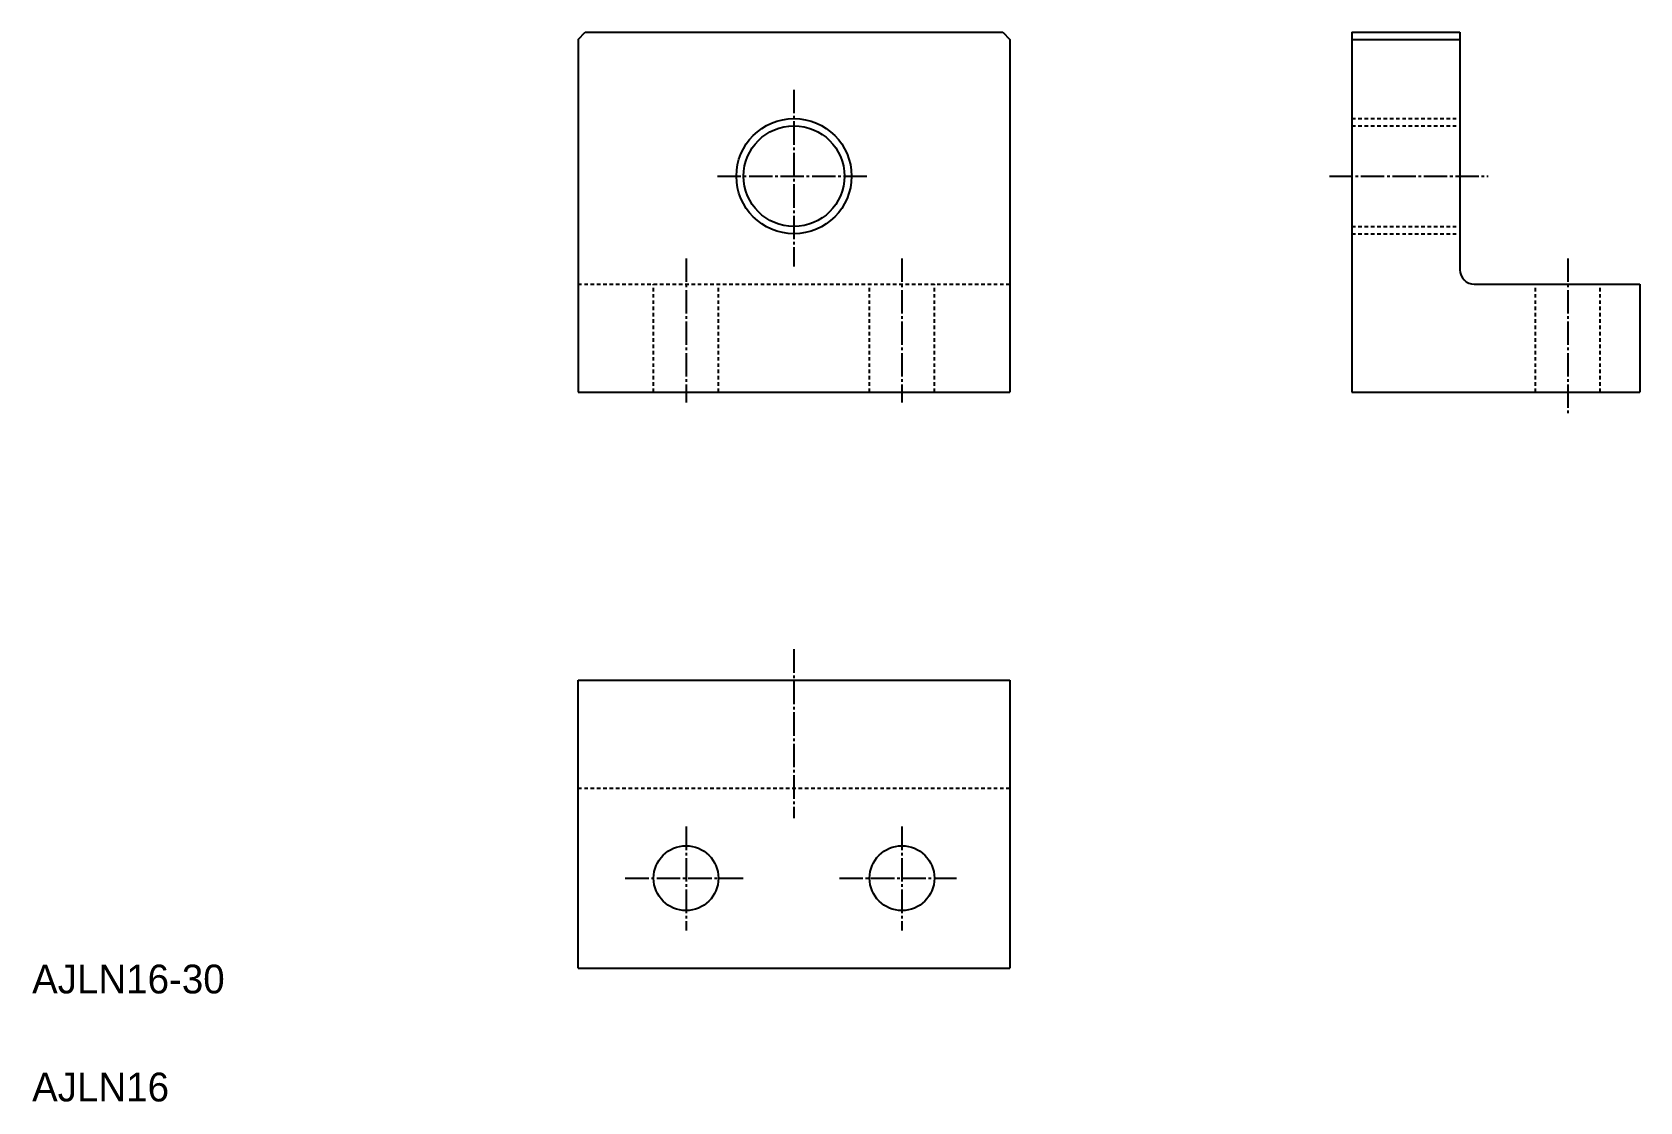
# Model space of a CAD drawing. Extents: x 10 to 233, y 10 to 159.
import ezdxf

# ---------------------------------------------------------------- set-up
doc = ezdxf.new("R2010")
doc.units = 0
doc.header["$LTSCALE"] = 0.25
doc.linetypes.add('CENTER', pattern=[17.5, 13, -1.5, 1.5, -1.5])
doc.linetypes.add('DASHED', pattern=[3.5, 2, -1.5])
doc.layers.get('0').update_dxf_attribs({"linetype": 'CONTINUOUS'})
doc.layers.add('CENTER', color=1, linetype='CENTER')

msp = doc.modelspace()

# ---------------------------------------------------------------- linework, layer by layer
at = {"color": 7, "linetype": 'CONTINUOUS'}
for p, q in [((85.85, 157.51), (86.85, 158.51)), ((85.85, 157.51), (85.85, 108.51)), ((86.85, 158.51), (144.85, 158.51)), ((144.85, 158.51), (145.85, 157.51)), ((145.85, 157.51), (145.85, 108.51)), ((193.37, 158.51), (208.37, 158.51)), ((193.37, 158.51), (193.37, 108.51)), ((208.37, 158.51), (208.37, 125.51)), ((210.37, 123.51), (233.37, 123.51)), ((233.37, 123.51), (233.37, 108.51)), ((85.85, 108.51), (145.85, 108.51)), ((193.37, 108.51), (233.37, 108.51)), ((85.85, 28.51), (85.85, 68.51)), ((85.85, 68.51), (145.85, 68.51)), ((145.85, 68.51), (145.85, 28.51)), ((85.85, 28.51), (145.85, 28.51))]:
    msp.add_line(p, q, dxfattribs=at)
for p, q in [((193.37, 157.51), (208.37, 157.51)), ((100.85, 28.51), (100.85, 28.51)), ((115.85, 28.51), (115.85, 28.51))]:
    msp.add_line(p, q)
at = {"color": 3, "linetype": 'DASHED'}
for p, q in [((193.37, 146.51), (208.37, 146.51)), ((193.37, 145.51), (208.37, 145.51)), ((193.37, 131.51), (208.37, 131.51)), ((193.37, 130.51), (208.37, 130.51)), ((85.85, 123.51), (145.85, 123.51)), ((96.35, 108.51), (96.35, 123.51)), ((105.35, 108.51), (105.35, 123.51)), ((126.35, 108.51), (126.35, 123.51)), ((135.35, 108.51), (135.35, 123.51)), ((218.87, 108.51), (218.87, 123.51)), ((227.87, 108.51), (227.87, 123.51)), ((85.85, 53.51), (145.85, 53.51))]:
    msp.add_line(p, q, dxfattribs=at)
at = {"color": 3, "linetype": 'CONTINUOUS'}
msp.add_circle((115.85, 138.51), 8, dxfattribs=at)
at = {"color": 7, "linetype": 'CONTINUOUS'}
for centre, radius in [((115.85, 138.51), 7), ((100.85, 41.01), 4.5), ((130.85, 41.01), 4.5)]:
    msp.add_circle(centre, radius, dxfattribs=at)
msp.add_arc((210.37, 125.51), 2, 180, 270, dxfattribs=at)
at = {"layer": 'CENTER', "color": 1, "linetype": 'CENTER'}
for p, q in [((115.85, 150.5), (115.85, 125.98)), ((105.23, 138.51), (126.07, 138.51)), ((190.24, 138.51), (212.31, 138.51)), ((100.85, 127.07), (100.85, 107.06)), ((130.85, 127.07), (130.85, 107.06)), ((223.37, 127.07), (223.37, 105.37)), ((115.85, 72.8), (115.85, 49.33)), ((100.85, 48.17), (100.85, 33.74)), ((130.85, 48.17), (130.85, 33.74)), ((92.42, 41.01), (108.83, 41.01)), ((122.17, 41.01), (138.42, 41.01))]:
    msp.add_line(p, q, dxfattribs=at)

# ---------------------------------------------------------------- texts
for s, p in [('AJLN16-30', (10, 25)), ('AJLN16', (10, 10))]:
    msp.add_text(s, height=4).set_placement(p)

doc.saveas('drawing.dxf')
